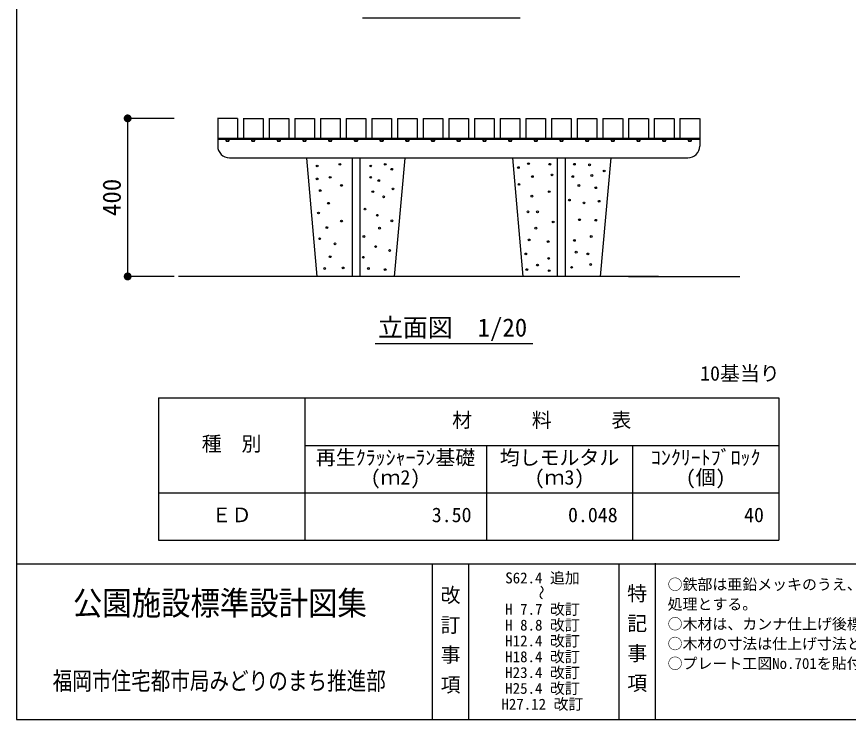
# Model space of a CAD drawing. Units: millimetres at full size, sheet at 1:20; details may follow other scales. Extents: x 123 to 5600, y 2142 to 5875.
# Drawn here: x 123 to 2229, y 2142 to 3919 of the extents above; entities that cross this region are included whole.
import ezdxf
from ezdxf.enums import TextEntityAlignment as Align

# ---------------------------------------------------------------- set-up
doc = ezdxf.new("R2010")
doc.units = ezdxf.units.MM
doc.header["$LTSCALE"] = 20
for name, color, linetype, lineweight in [('0_2', 7, 'Continuous', 25), ('_0-0_', 7, 'Continuous', 25), ('ハッチ', 4, 'Continuous', 25), ('寸法', 3, 'Continuous', 25), ('本体', 7, 'Continuous', 25)]:
    doc.layers.add(name, color=color, linetype=linetype, lineweight=lineweight)
doc.styles.add('@ＭＳ ゴシック', font='')
doc.styles.add('ＭＳ ゴシック', font='')
doc.styles.get('@ＭＳ ゴシック').set_extended_font_data('@MS Gothic')
doc.styles.get('ＭＳ ゴシック').set_extended_font_data('MS Gothic')

# ---------------------------------------------------------------- blocks, each defined once
blk = doc.blocks.new('filled_dot')
at = {"color": 0, "linetype": 'Continuous', "lineweight": -2, "const_width": 1.25}
blk.add_lwpolyline([(-0.625, 0, 1), (0.625, 0, 1)], format="xyb", close=True, dxfattribs=at)

msp = doc.modelspace()

# ---------------------------------------------------------------- linework, layer by layer
at = {"layer": '0_2'}
for p, q in [((482.46, 2954.76), (482.46, 2594.76)), ((482.46, 2954.76), (2052.46, 2954.76)), ((852.46, 2954.76), (852.46, 2594.76)), ((2052.46, 2954.76), (2052.46, 2594.76)), ((852.46, 2834.76), (2052.46, 2834.76)), ((1312.46, 2834.76), (1312.46, 2594.76)), ((1682.46, 2834.76), (1682.46, 2594.76)), ((482.46, 2714.76), (2052.46, 2714.76)), ((482.46, 2594.76), (2052.46, 2594.76))]:
    msp.add_line(p, q, dxfattribs=at)
at = {"layer": '_0-0_', "color": 6}
msp.add_line((123.43, 2535.02), (5599.68, 2535.02), dxfattribs=at)
at = {"layer": '_0-0_'}
for p, q in [((1175.54, 2535.02), (1175.54, 2141.86)), ((1267.47, 2535.02), (1267.47, 2141.86)), ((1647.79, 2535.02), (1647.79, 2141.86)), ((1739.71, 2536.93), (1739.71, 2141.86))]:
    msp.add_line(p, q, dxfattribs=at)
at = {"layer": '_0-0_', "color": 6}
msp.add_lwpolyline([(5599.68, 5765.49), (123.43, 5765.49), (123.43, 2141.86), (5599.68, 2141.86)], close=True, dxfattribs=at)
at = {"layer": 'ハッチ'}
for centre in [(884.17, 3541.65), (941.59, 3545.75), (1019.51, 3541.65), (1056.43, 3545.75), (1393.53, 3537.52), (1419.04, 3547.44), (1472.9, 3546.03), (1535.26, 3546.03), (1573.52, 3544.61), (1072.83, 3533.45), (1428.96, 3514.85), (1478.56, 3519.1), (1531, 3514.85), (1579.19, 3517.68), (1610.37, 3529.02), (884.17, 3508.84), (916.98, 3512.94), (945.69, 3492.43), (1019.51, 3512.94), (1040.02, 3504.74), (1394.95, 3495), (891.82, 3479.41), (1025.04, 3476.58), (1076.06, 3483.67), (1471.48, 3476.58), (1546.59, 3492.17), (1589.11, 3486.5), (1052.33, 3463.73), (1427.54, 3465.24), (1522.5, 3455.32), (1597.62, 3452.49), (912.88, 3447.32), (1005.2, 3432.64), (1559.35, 3448.23), (887.57, 3422.72), (1036.38, 3417.05), (1417.62, 3425.56), (1441.72, 3425.56), (945.69, 3402.2), (1073.23, 3402.88), (1481.4, 3400.05), (1548.01, 3405.72), (1589.11, 3404.3), (908.78, 3385.8), (1042.05, 3384.46), (1437.46, 3384.46), (890.4, 3357.53), (1002.36, 3363.2), (1420.46, 3354.69), (1468.64, 3350.44), (1535.26, 3353.28), (1577.77, 3363.2), (929.28, 3344.79), (1032.13, 3337.69), (1067.56, 3327.77), (916.98, 3311.98), (1000.95, 3310.76), (1411.95, 3319.26), (1470.06, 3307.93), (1539.51, 3323.52), (1569.27, 3319.26), (903.16, 3282.41), (949.93, 3283.83), (1013.7, 3282.41), (1441.72, 3290.92), (1528.17, 3285.25), (1576.36, 3292.34), (1056.22, 3279.58), (1414.79, 3279.58), (1471.48, 3276.75)]:
    msp.add_circle(centre, 2.23, dxfattribs=at)
at = {"layer": '寸法'}
for p, q in [((999.03, 3916.2), (1397.75, 3916.2)), ((404.45, 3662.11), (404.45, 3262.17)), ((521.94, 3662.11), (404.45, 3662.11)), ((521.94, 3262.17), (404.45, 3262.17)), ((1030.87, 3092.49), (1429.59, 3092.49))]:
    msp.add_line(p, q, dxfattribs=at)
at = {"layer": '本体'}
for p, q in [((682.16, 3662.17), (632.16, 3662.17)), ((632.33, 3662.11), (632.33, 3592.17)), ((682.33, 3662.11), (682.33, 3612.17)), ((697.16, 3662.17), (747.16, 3662.17)), ((697.33, 3662.11), (697.33, 3612.17)), ((747.33, 3662.11), (747.33, 3612.17)), ((762.16, 3662.17), (812.16, 3662.17)), ((762.33, 3662.11), (762.33, 3612.17)), ((812.33, 3662.11), (812.33, 3612.17)), ((827.16, 3662.17), (877.16, 3662.17)), ((827.33, 3662.11), (827.33, 3612.17)), ((877.33, 3662.11), (877.33, 3612.17)), ((892.16, 3662.17), (942.16, 3662.17)), ((892.33, 3662.11), (892.33, 3612.17)), ((942.33, 3662.11), (942.33, 3612.17)), ((957.16, 3662.17), (1007.16, 3662.17)), ((957.33, 3662.11), (957.33, 3612.17)), ((1007.33, 3662.11), (1007.33, 3612.17)), ((1022.16, 3662.17), (1072.16, 3662.17)), ((1022.33, 3662.11), (1022.33, 3612.17)), ((1072.33, 3662.11), (1072.33, 3612.17)), ((1087.16, 3662.17), (1137.16, 3662.17)), ((1087.33, 3662.11), (1087.33, 3612.17)), ((1137.33, 3662.11), (1137.33, 3612.17)), ((1152.16, 3662.17), (1202.16, 3662.17)), ((1152.33, 3662.11), (1152.33, 3612.17)), ((1202.33, 3662.11), (1202.33, 3612.17)), ((1217.16, 3662.17), (1267.16, 3662.17)), ((1217.33, 3662.11), (1217.33, 3612.17)), ((1267.33, 3662.11), (1267.33, 3612.17)), ((1282.16, 3662.17), (1332.16, 3662.17)), ((1282.33, 3662.11), (1282.33, 3612.17)), ((1332.33, 3662.11), (1332.33, 3612.17)), ((1347.16, 3662.17), (1397.16, 3662.17)), ((1347.33, 3662.11), (1347.33, 3612.17)), ((1397.33, 3662.11), (1397.33, 3612.17)), ((1412.16, 3662.17), (1462.16, 3662.17)), ((1412.33, 3662.11), (1412.33, 3612.17)), ((1462.33, 3662.11), (1462.33, 3612.17)), ((1477.16, 3662.17), (1527.16, 3662.17)), ((1477.33, 3662.11), (1477.33, 3612.17)), ((1527.33, 3662.11), (1527.33, 3612.17)), ((1542.16, 3662.17), (1592.16, 3662.17)), ((1542.33, 3662.11), (1542.33, 3612.17)), ((1592.33, 3662.11), (1592.33, 3612.17)), ((1607.16, 3662.17), (1657.16, 3662.17)), ((1607.33, 3662.11), (1607.33, 3612.17)), ((1657.33, 3662.11), (1657.33, 3612.17)), ((1672.16, 3662.17), (1722.16, 3662.17)), ((1672.33, 3662.11), (1672.33, 3612.17)), ((1722.33, 3662.11), (1722.33, 3612.17)), ((1737.16, 3662.17), (1787.16, 3662.17)), ((1737.33, 3662.11), (1737.33, 3612.17)), ((1787.33, 3662.11), (1787.33, 3612.17)), ((1802.16, 3662.17), (1852.16, 3662.17)), ((1802.33, 3662.11), (1802.33, 3612.17)), ((1852.33, 3662.11), (1852.33, 3592.17)), ((632.33, 3612.17), (1852.33, 3612.17)), ((632.33, 3609.17), (1852.33, 3609.17)), ((661.6, 3608.38), (653, 3608.38)), ((653, 3608.38), (653, 3605.61)), ((653, 3605.61), (661.6, 3605.61)), ((654, 3609.17), (654, 3604.61)), ((654, 3604.61), (660.6, 3604.61)), ((660.6, 3604.61), (660.6, 3609.17)), ((661.6, 3605.61), (661.6, 3608.38)), ((726.6, 3608.38), (718, 3608.38)), ((718, 3608.38), (718, 3605.61)), ((718, 3605.61), (726.6, 3605.61)), ((719, 3609.17), (719, 3604.61)), ((719, 3604.61), (725.6, 3604.61)), ((725.6, 3604.61), (725.6, 3609.17)), ((726.6, 3605.61), (726.6, 3608.38)), ((791.6, 3608.38), (783, 3608.38)), ((783, 3608.38), (783, 3605.61)), ((783, 3605.61), (791.6, 3605.61)), ((784, 3609.17), (784, 3604.61)), ((784, 3604.61), (790.6, 3604.61)), ((790.6, 3604.61), (790.6, 3609.17)), ((791.6, 3605.61), (791.6, 3608.38)), ((856.6, 3608.38), (848, 3608.38)), ((848, 3608.38), (848, 3605.61)), ((848, 3605.61), (856.6, 3605.61)), ((849, 3609.17), (849, 3604.61)), ((849, 3604.61), (855.6, 3604.61)), ((855.6, 3604.61), (855.6, 3609.17)), ((856.6, 3605.61), (856.6, 3608.38)), ((921.6, 3608.38), (913, 3608.38)), ((913, 3608.38), (913, 3605.61)), ((913, 3605.61), (921.6, 3605.61)), ((914, 3609.17), (914, 3604.61)), ((914, 3604.61), (920.6, 3604.61)), ((920.6, 3604.61), (920.6, 3609.17)), ((921.6, 3605.61), (921.6, 3608.38)), ((986.6, 3608.38), (978, 3608.38)), ((978, 3608.38), (978, 3605.61)), ((978, 3605.61), (986.6, 3605.61)), ((979, 3609.17), (979, 3604.61)), ((979, 3604.61), (985.6, 3604.61)), ((985.6, 3604.61), (985.6, 3609.17)), ((986.6, 3605.61), (986.6, 3608.38)), ((1051.6, 3608.38), (1043, 3608.38)), ((1043, 3608.38), (1043, 3605.61)), ((1043, 3605.61), (1051.6, 3605.61)), ((1044, 3609.17), (1044, 3604.61)), ((1044, 3604.61), (1050.6, 3604.61)), ((1050.6, 3604.61), (1050.6, 3609.17)), ((1051.6, 3605.61), (1051.6, 3608.38)), ((1116.6, 3608.38), (1108, 3608.38)), ((1108, 3608.38), (1108, 3605.61)), ((1108, 3605.61), (1116.6, 3605.61)), ((1109, 3609.17), (1109, 3604.61)), ((1109, 3604.61), (1115.6, 3604.61)), ((1115.6, 3604.61), (1115.6, 3609.17)), ((1116.6, 3605.61), (1116.6, 3608.38)), ((1181.6, 3608.38), (1173, 3608.38)), ((1173, 3608.38), (1173, 3605.61)), ((1173, 3605.61), (1181.6, 3605.61)), ((1174, 3609.17), (1174, 3604.61)), ((1174, 3604.61), (1180.6, 3604.61)), ((1180.6, 3604.61), (1180.6, 3609.17)), ((1181.6, 3605.61), (1181.6, 3608.38)), ((1246.6, 3608.38), (1238, 3608.38)), ((1238, 3608.38), (1238, 3605.61)), ((1238, 3605.61), (1246.6, 3605.61)), ((1239, 3609.17), (1239, 3604.61)), ((1239, 3604.61), (1245.6, 3604.61)), ((1245.6, 3604.61), (1245.6, 3609.17)), ((1246.6, 3605.61), (1246.6, 3608.38)), ((1311.6, 3608.38), (1303, 3608.38)), ((1303, 3608.38), (1303, 3605.61)), ((1303, 3605.61), (1311.6, 3605.61)), ((1304, 3609.17), (1304, 3604.61)), ((1304, 3604.61), (1310.6, 3604.61)), ((1310.6, 3604.61), (1310.6, 3609.17)), ((1311.6, 3605.61), (1311.6, 3608.38)), ((1376.6, 3608.38), (1368, 3608.38)), ((1368, 3608.38), (1368, 3605.61)), ((1368, 3605.61), (1376.6, 3605.61)), ((1369, 3609.17), (1369, 3604.61)), ((1369, 3604.61), (1375.6, 3604.61)), ((1375.6, 3604.61), (1375.6, 3609.17)), ((1376.6, 3605.61), (1376.6, 3608.38)), ((1441.6, 3608.38), (1433, 3608.38)), ((1433, 3608.38), (1433, 3605.61)), ((1433, 3605.61), (1441.6, 3605.61)), ((1434, 3609.17), (1434, 3604.61)), ((1434, 3604.61), (1440.6, 3604.61)), ((1440.6, 3604.61), (1440.6, 3609.17)), ((1441.6, 3605.61), (1441.6, 3608.38)), ((1506.6, 3608.38), (1498, 3608.38)), ((1498, 3608.38), (1498, 3605.61)), ((1498, 3605.61), (1506.6, 3605.61)), ((1499, 3609.17), (1499, 3604.61)), ((1499, 3604.61), (1505.6, 3604.61)), ((1505.6, 3604.61), (1505.6, 3609.17)), ((1506.6, 3605.61), (1506.6, 3608.38)), ((1571.6, 3608.38), (1563, 3608.38)), ((1563, 3608.38), (1563, 3605.61)), ((1563, 3605.61), (1571.6, 3605.61)), ((1564, 3609.17), (1564, 3604.61)), ((1564, 3604.61), (1570.6, 3604.61)), ((1570.6, 3604.61), (1570.6, 3609.17)), ((1571.6, 3605.61), (1571.6, 3608.38)), ((1607.16, 3612.17), (1657.16, 3612.17)), ((1636.6, 3608.38), (1628, 3608.38)), ((1628, 3608.38), (1628, 3605.61)), ((1628, 3605.61), (1636.6, 3605.61)), ((1629, 3609.17), (1629, 3604.61)), ((1629, 3604.61), (1635.6, 3604.61)), ((1635.6, 3604.61), (1635.6, 3609.17)), ((1636.6, 3605.61), (1636.6, 3608.38)), ((1701.6, 3608.38), (1693, 3608.38)), ((1693, 3608.38), (1693, 3605.61)), ((1693, 3605.61), (1701.6, 3605.61)), ((1694, 3609.17), (1694, 3604.61)), ((1694, 3604.61), (1700.6, 3604.61)), ((1700.6, 3604.61), (1700.6, 3609.17)), ((1701.6, 3605.61), (1701.6, 3608.38)), ((1758, 3608.38), (1758, 3605.61)), ((1766.6, 3608.38), (1758, 3608.38)), ((1758, 3605.61), (1766.6, 3605.61)), ((1759, 3609.17), (1759, 3604.61)), ((1759, 3604.61), (1765.6, 3604.61)), ((1765.6, 3604.61), (1765.6, 3609.17)), ((1766.6, 3605.61), (1766.6, 3608.38)), ((1831.6, 3608.38), (1823, 3608.38)), ((1823, 3608.38), (1823, 3605.61)), ((1823, 3605.61), (1831.6, 3605.61)), ((1824, 3609.17), (1824, 3604.61)), ((1824, 3604.61), (1830.6, 3604.61)), ((1830.6, 3604.61), (1830.6, 3609.17)), ((1831.6, 3605.61), (1831.6, 3608.38)), ((662.33, 3562.17), (1822.33, 3562.17)), ((857.43, 3561.74), (883.43, 3262.17)), ((972.33, 3562.05), (972.33, 3262.11)), ((992.33, 3562.05), (992.33, 3262.17)), ((1105.76, 3561.74), (1078.64, 3262.17)), ((1378.5, 3562.17), (1404.53, 3262.17)), ((1492.33, 3262.17), (1492.33, 3562.17)), ((1512.33, 3262.17), (1512.33, 3562.17)), ((1627.26, 3562.17), (1600.1, 3262.17)), ((1748.12, 3262.17), (533.17, 3262.17)), ((1672.16, 3262.17), (1954.07, 3262.17))]:
    msp.add_line(p, q, dxfattribs=at)
for centre, start, end in [((662.33, 3592.17), 180, 270), ((1822.33, 3592.17), 270, 0)]:
    msp.add_arc(centre, 30, start, end, dxfattribs=at)

# ---------------------------------------------------------------- block references
at = {"layer": '寸法', "xscale": 8, "yscale": 8}
for p, rotation in [((404.45, 3662.11), 270), ((404.45, 3262.17), 90)]:
    msp.add_blockref('filled_dot', p, dxfattribs=dict(at, rotation=rotation))

# ---------------------------------------------------------------- texts
at = {"layer": '_0-0_', "style": 'ＭＳ ゴシック'}
for s, height, p in [('10基当り', 36.95, (1853.38, 2987.5)), ('材\u3000\u3000\u3000料\u3000\u3000\u3000表', 36.95, (1225.66, 2869.56)), ('種\u3000別', 36.95, (591.86, 2809.56)), ('再生ｸﾗｯｼｬｰﾗﾝ基礎', 36.95, (880.86, 2774.56)), ('均しモルタル', 36.95, (1346.26, 2774.56)), ('ｺﾝｸﾘｰﾄﾌﾞﾛｯｸ', 36.95, (1728.86, 2774.56)), ('(ｍ2)', 36.95, (1019.46, 2724.56)), ('(ｍ3)', 36.95, (1434.46, 2724.56)), ('(個)', 36.95, (1817.06, 2724.56)), ('ＥＤ', 36.95, (617.06, 2629.56)), ('3.50', 36.95, (1174.18, 2629.56)), ('0.048', 36.95, (1518.98, 2629.56)), ('40', 36.95, (1964.58, 2629.56)), ('○鉄部は亜鉛メッキのうえ、下塗、中塗、上塗各1回塗りとし、金具は亜鉛メッキ', 27.71, (1771.07, 2461.07)), ('処理とする。', 27.71, (1771.07, 2411.07)), ('○木材は、カンナ仕上げ後標準防腐処理のうえ、保護材3回塗りとする。', 27.71, (1771.07, 2361.07)), ('○木材の寸法は仕上げ寸法とし、背割溝を入れる。', 27.71, (1771.07, 2311.07)), ('○プレート工図No.701を貼付する。', 27.71, (1771.07, 2261.07))]:
    msp.add_text(s, height=height, dxfattribs=at).set_placement(p, align=Align.BOTTOM_LEFT)
for s, p in [('S62.4 追加', (1454.43, 2499.63)), ('H 7.7 改訂', (1454.43, 2420.34)), ('H 8.8 改訂', (1454.43, 2380.34)), ('H12.4 改訂', (1454.43, 2340.34)), ('H18.4 改訂', (1454.43, 2300.32)), ('H23.4 改訂', (1454.43, 2260.32)), ('H25.4 改訂', (1454.43, 2220.29)), ('H27.12 改訂', (1454.13, 2180.29))]:
    msp.add_text(s, height=27.71, dxfattribs=at).set_placement(p, align=Align.MIDDLE_CENTER)
for s, height, width, p in [('公園施設標準設計図集', 60.6, 0.9, (637.83, 2435.91)), ('福岡市住宅都市局みどりのまち推進部', 45.45, 0.8, (636.27, 2239.16))]:
    msp.add_text(s, height=height, dxfattribs=dict(at, width=width)).set_placement(p, align=Align.MIDDLE_CENTER)
at = {"layer": '_0-0_'}
for s, height, style, p in [('改 訂 事 項', 36.95, '@ＭＳ ゴシック', (1221.11, 2343.5)), ('～', 27.71, 'ＭＳ ゴシック', (1451.53, 2462.74)), ('特 記 事 項', 36.95, '@ＭＳ ゴシック', (1693.35, 2347.42))]:
    msp.add_text(s, height=height, rotation=270, dxfattribs=dict(at, style=style)).set_placement(p, align=Align.MIDDLE_CENTER)
at = {"layer": '寸法', "style": 'ＭＳ ゴシック'}
msp.add_text('400', height=46.19, rotation=90, dxfattribs=at).set_placement((400.95, 3462.14), align=Align.BOTTOM_CENTER)
msp.add_text('立面図\u30001/20', height=46.19, dxfattribs=at).set_placement((1038.02, 3096.16), align=Align.BOTTOM_LEFT)

doc.saveas('drawing.dxf')
